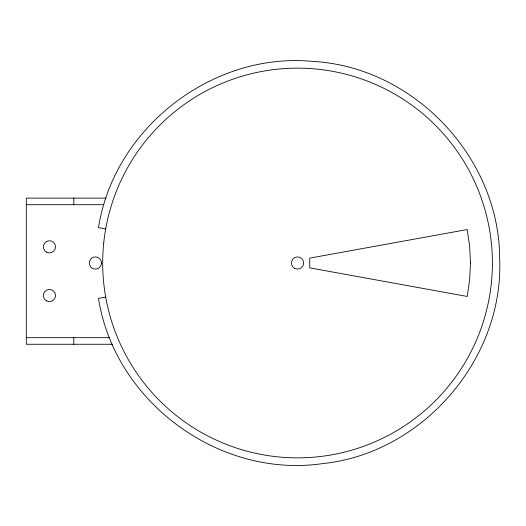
<?xml version="1.0" encoding="UTF-8"?>
<svg xmlns="http://www.w3.org/2000/svg" width="526" height="526" viewBox="0 0 526 526"><rect width="100%" height="100%" fill="white"/><g stroke="black" fill="none" stroke-linecap="round" stroke-linejoin="round"><path stroke-width="0.79" d="M105.693 297.105L98.5 298.38C114.576 401.903 219.355 478.851 322.879 463.564C423.022 453.142 504.375 358.495 499.634 257.918C499.319 157.235 413.311 66.789 312.766 61.417C212.563 51.627 113.938 128.127 98.5 227.62L105.693 228.895M106.074 198.118L26.3 198.124L26.3 344.26L112.505 344.26M26.3 204.699L103.97 204.699M26.3 337.685L109.684 337.685M73.798 198.124L73.798 204.699M73.798 337.685L73.798 344.26M470.474 263L469.652 279.806L467.206 296.454L309.722 267.872L309.722 258.128L467.206 229.546L469.652 246.194L470.474 263M103.675 243.446L103.444 245.879A194.85 194.85 0 0 0 103.444 280.121L103.675 282.554A194.85 194.85 0 0 0 400.569 428.388A194.85 194.85 0 0 0 400.569 97.612A194.85 194.85 0 0 0 103.675 243.446M101.472 263C101.492 266.261 98.638 269.108 95.384 269.088A6.088 6.088 0 0 1 89.295 263A6.088 6.088 0 0 1 95.384 256.912C98.638 256.892 101.492 259.739 101.472 263M294.494 268.273A6.088 6.088 0 0 0 303.627 263A6.088 6.088 0 0 0 294.494 257.727A6.088 6.088 0 0 0 294.494 268.273M46.393 252.112A6.088 6.088 0 0 0 55.526 246.839A6.088 6.088 0 0 0 46.393 241.565A6.088 6.088 0 0 0 46.393 252.112M46.393 300.819A6.088 6.088 0 0 0 55.526 295.546A6.088 6.088 0 0 0 46.393 290.273A6.088 6.088 0 0 0 46.393 300.819"/></g></svg>
